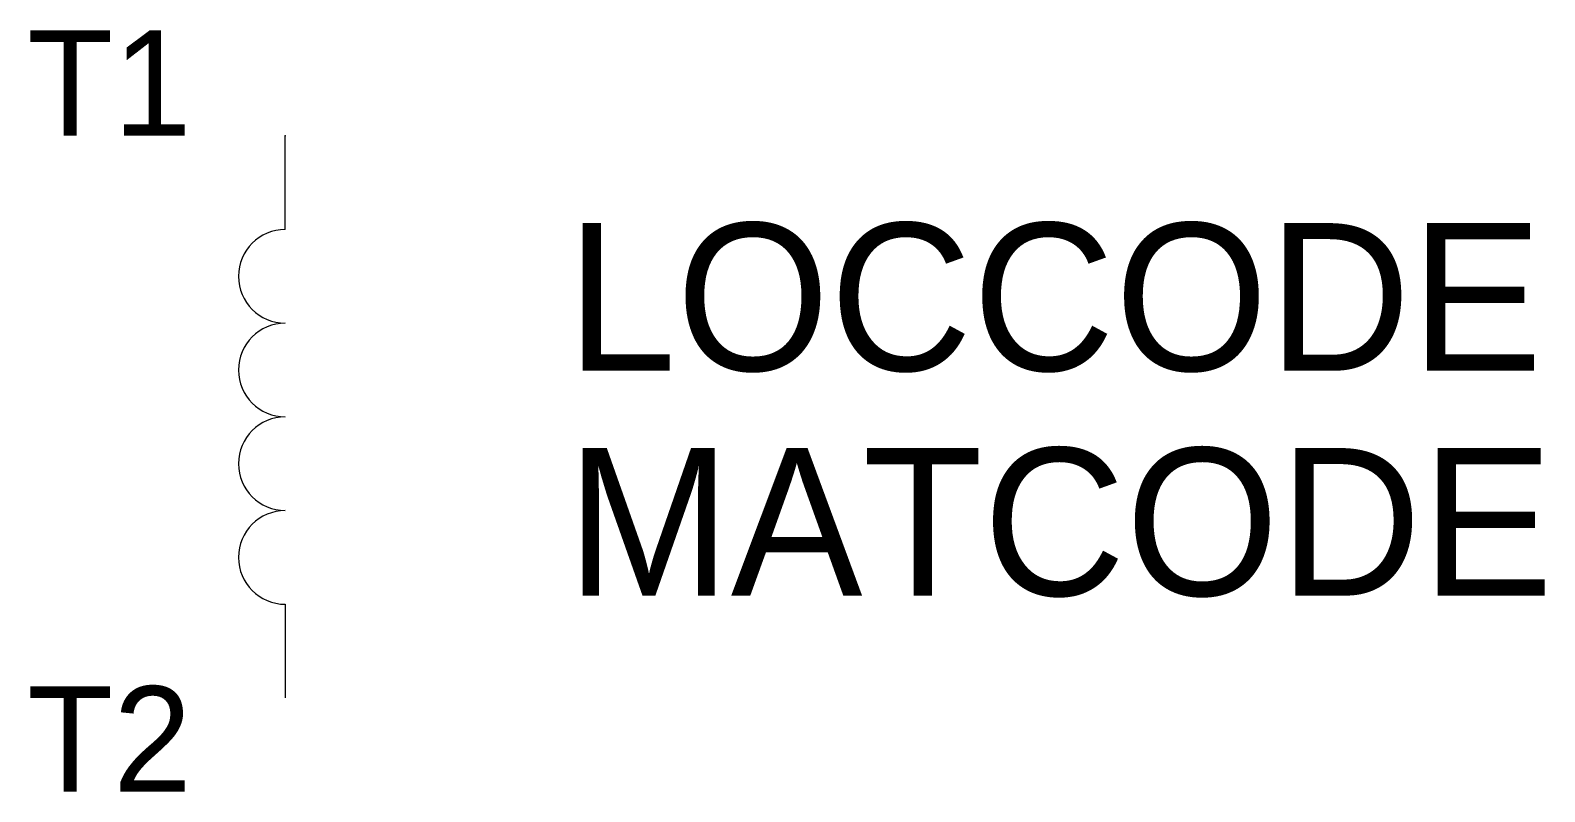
# Model space of a CAD drawing. Extents: x -5.4 to 26.9, y -8 to 8.2.
import ezdxf
from ezdxf.enums import TextEntityAlignment as Align

# ---------------------------------------------------------------- set-up
doc = ezdxf.new("R2010")
doc.units = 0
doc.layers.get('0').update_dxf_attribs({"linetype": 'CONTINUOUS'})
doc.layers.add('C', color=6, linetype='CONTINUOUS')
doc.layers.add('T2', color=1, linetype='CONTINUOUS')

msp = doc.modelspace()

# ---------------------------------------------------------------- linework, layer by layer
at = {"color": 0, "linetype": 'CONTINUOUS'}
for p, q in [((0, 4), (0, 6)), ((0, -4), (0, -6))]:
    msp.add_line(p, q, dxfattribs=at)
at = {"color": 0}
for centre in [(0, 3), (0, 1), (0, -1), (0, -3)]:
    msp.add_arc(centre, 1, 90, 270, dxfattribs=at)
at = {"layer": 'C', "color": 0, "linetype": 'CONTINUOUS'}
msp.add_point((0, 6), dxfattribs=at)

# ---------------------------------------------------------------- texts
at = {"color": 0, "linetype": 'CONTINUOUS'}
for tag, p in [('LOCCODE', (6, 0.985)), ('MATCODE', (6, -3.815))]:
    msp.add_attdef(tag, p, '', height=3.15, dxfattribs=at)
at = {"layer": 'T2', "color": 0, "linetype": 'CONTINUOUS'}
for tag, p in [('T1', (-2, 6)), ('T2', (-2, -8))]:
    msp.add_attdef(tag, text='', height=2.25, dxfattribs=at).set_placement(p, align=Align.RIGHT)

doc.saveas('drawing.dxf')
